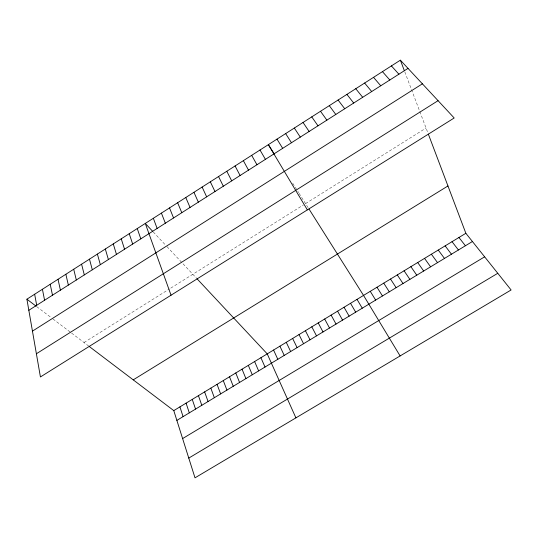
<?xml version="1.0" encoding="UTF-8"?>
<svg xmlns="http://www.w3.org/2000/svg" width="538" height="538" viewBox="0 0 538 538"><rect width="100%" height="100%" fill="white"/><g stroke="black" fill="none" stroke-linecap="round" stroke-linejoin="round"><path stroke-width="0.4" stroke-dasharray="2.69 2.02" d="M84.009 342.518L169.43 288.953M170.761 288.119L303.479 204.897M305.564 203.593L426.049 128.044M36.752 306.667L51.016 317.487M52.932 318.94L70.982 332.639M71.588 333.096L89.328 346.553M153.269 231.972L165.381 244.918M166.975 246.626L197.251 279.014M292.733 183.256L297.346 190.573M297.79 191.272L298.677 192.678M299.108 193.364L308.153 207.695M404.818 71.924L428.423 134.332"/><path stroke-width="0.81" d="M26.9 299.195L400.373 60.169L454.186 117.99L40.424 376.956L26.9 299.195L36.14 306.209M28.83 310.298L408.012 68.38M32.455 331.132L422.391 83.827M36.389 353.762L438.066 100.673M133.236 379.855L447.959 185.966M89.328 346.553L173.781 410.615L465.861 233.29L428.423 134.332M176.868 420.393L472.425 241.515M182.611 438.578L484.644 256.821M188.771 458.094L497.778 273.284M152.711 231.367L145.287 223.425L171.037 295.207M197.251 279.014L267.238 353.876L295.907 417.871M391.402 65.905L398.9 74.197M382.451 71.635L389.808 79.994M373.527 77.344L380.743 85.777M364.63 83.04L371.704 91.547M355.759 88.716L362.686 97.297M465.861 233.29L511.1 289.975L195.005 477.831L173.781 410.615M346.909 94.379L353.701 103.034M458.934 237.493L465.417 245.752M452.028 241.683L458.423 249.988M338.086 100.028L344.737 108.757M445.134 245.873L451.443 254.212M438.255 250.049L444.475 258.428M329.29 105.663L335.793 114.459M431.389 254.212L437.529 262.631M320.514 111.279L326.882 120.142M424.543 258.375L430.595 266.828M417.703 262.524L423.675 271.017M311.758 116.881L317.992 125.818M410.884 266.666L416.768 275.194M404.078 270.796L409.882 279.363M303.035 122.462L309.128 131.474M397.286 274.918L403.002 283.526M294.326 128.037L300.285 137.109M390.507 279.034L396.143 287.682M383.742 283.143L389.297 291.825M285.651 133.592L291.468 142.738M274.178 153.868L268.361 144.655L307.359 209.887M309.02 209.06L363.533 295.409L400.111 355.941M376.99 287.238L382.464 295.961M276.989 139.134L282.679 148.347M370.258 291.327L375.652 300.083M357.024 299.363L362.256 308.193M350.527 303.311L355.679 312.168M260.002 150.001L265.422 159.356M344.038 307.245L349.122 316.142M251.67 155.341L256.962 164.756M337.568 311.172L342.571 320.103M331.112 315.093L336.035 324.058M243.358 160.66L248.516 170.136M324.663 319.007L329.512 328.005M318.234 322.914L323.002 331.946M235.066 165.966L240.103 175.509M311.811 326.808L316.505 335.88M226.794 171.259L231.703 180.869M305.409 330.702L310.022 339.801M299.014 334.582L303.553 343.721M218.549 176.538L223.331 186.209M292.632 338.456L297.097 347.629M210.324 181.797L214.978 191.535M286.263 342.323L290.654 351.522M279.908 346.183L284.225 355.416M202.12 187.049L206.653 196.854M273.566 350.03L277.81 359.303M193.936 192.288L198.34 202.154M260.917 357.709L265.012 367.044M185.778 197.513L190.055 207.439M254.615 361.536L258.637 370.904M248.321 365.356L252.268 374.757M177.634 202.725L181.79 212.712M242.046 369.169L245.92 378.604M169.517 207.917L173.552 217.971M235.779 372.975L239.578 382.444M229.518 376.775L233.25 386.271M161.42 213.102L165.334 223.209M223.277 380.561L226.935 390.09M400.373 60.169L404.267 70.471M217.049 384.347L220.634 393.91M153.343 218.273L157.13 228.442M210.829 388.12L214.346 397.716M204.628 391.886L208.065 401.516M198.435 395.645L201.804 405.302M137.251 228.569L140.801 238.865M192.254 399.398L195.55 409.088M186.081 403.144L189.309 412.861M129.234 233.7L132.664 244.05M179.927 406.883L183.081 416.634M121.238 238.818L124.554 249.228M113.269 243.916L116.464 254.393M105.313 249.007L108.394 259.538M97.385 254.084L100.344 264.676M89.469 259.148L92.314 269.8M81.581 264.198L84.305 274.905M73.706 269.235L76.322 280.002M65.858 274.266L68.353 285.086M58.023 279.276L60.411 290.157M50.216 284.272L52.482 295.207M42.421 289.262L44.58 300.251M34.654 294.232L36.692 305.281"/></g></svg>
